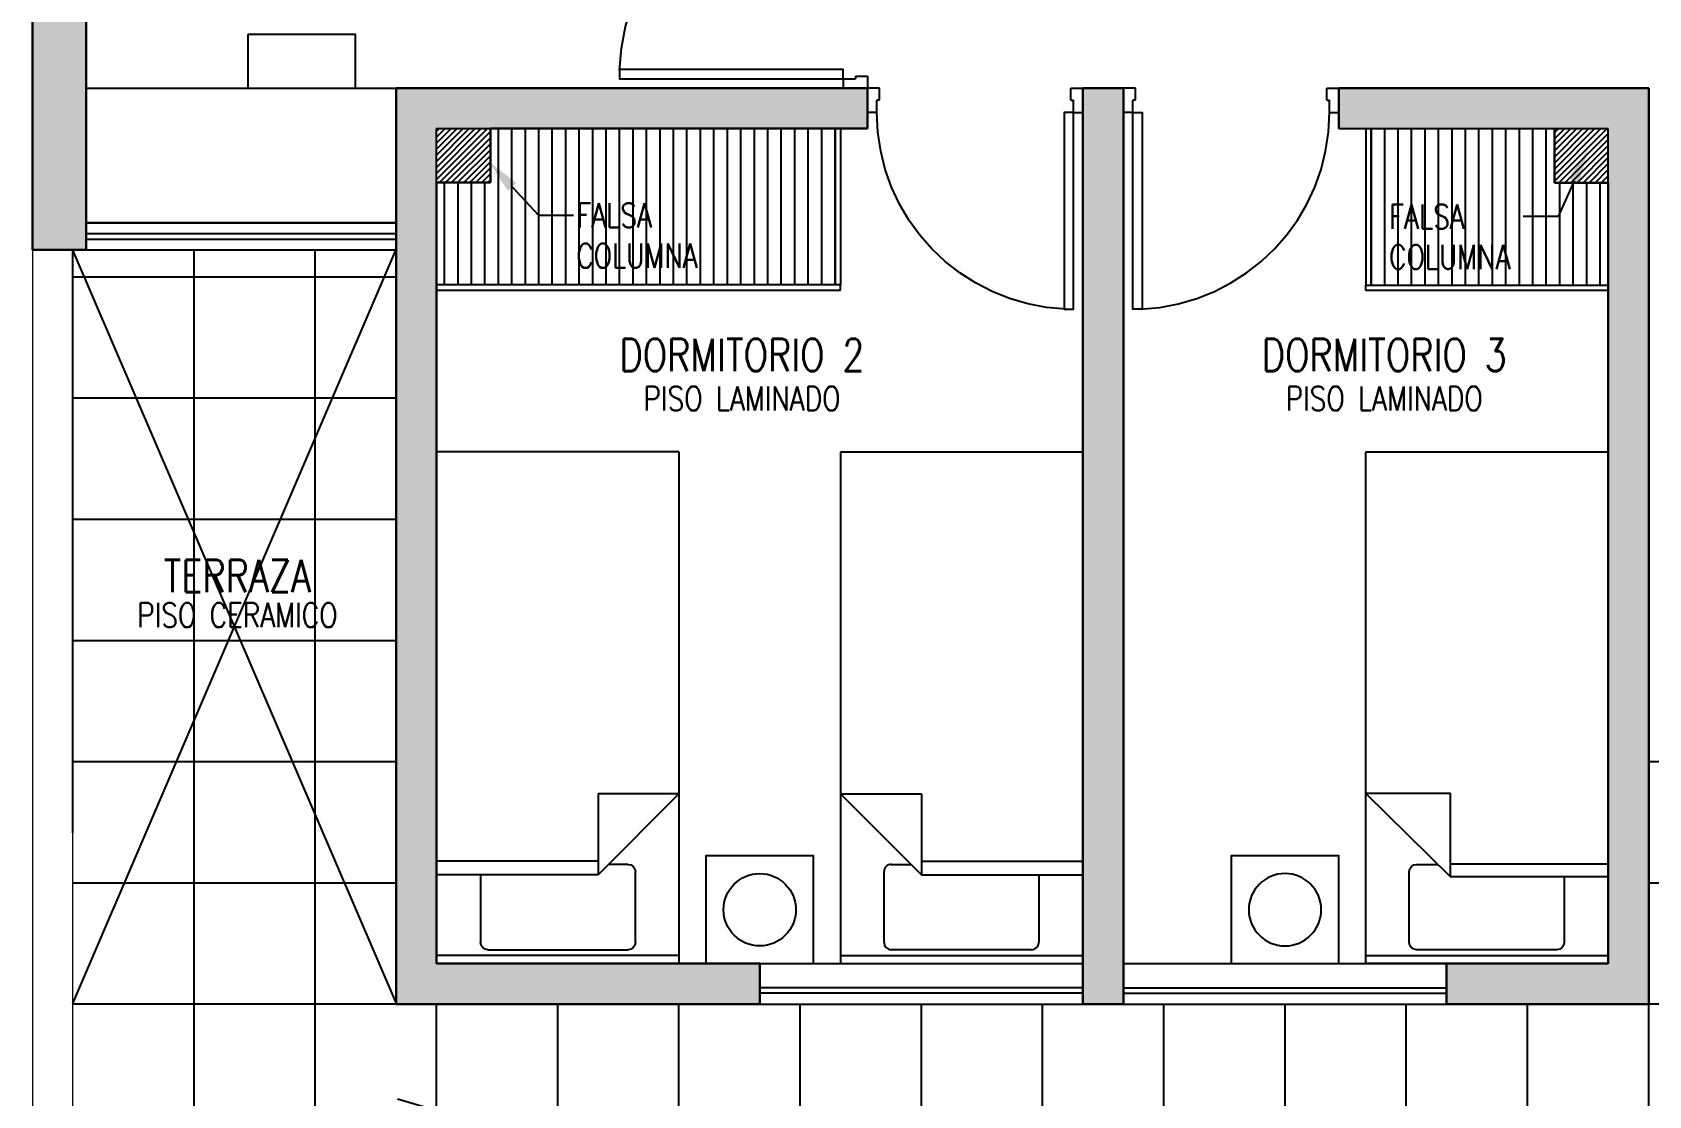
# Model space of a CAD drawing. Header units: millimetres. Extents: x 98 to 155, y -181 to 127.
# Drawn here: x 101.64 to 107.64, y 108.92 to 112.87 of the extents above; entities that cross this region are included whole.
import ezdxf
from ezdxf import colors
from ezdxf.entities.mleader import LeaderData, LeaderLine
from ezdxf.enums import TextEntityAlignment as Align
from ezdxf.math import Vec2, Vec3
from ezdxf.xclip import XClip

# ---------------------------------------------------------------- set-up
doc = ezdxf.new("R2010")
doc.units = ezdxf.units.MM
doc.header["$LTSCALE"] = 15
doc.header["$XCLIPFRAME"] = 2
for name, pattern in [('ACAD_ISO07W100', [3, 0, -3]), ('HIDDEN', [0.375, 0.25, -0.125]), ('HIDDEN2', [0.1875, 0.125, -0.0625]), ('X-REF_DP_Arquitectura$0$HIDDEN', [0.375, 0.25, -0.125])]:
    doc.linetypes.add(name, pattern=pattern)
doc.layers.get('0').update_dxf_attribs({"color": 250})
for name, color, linetype in [('A-HATCH', 250, 'Continuous'), ('A-MOBILIARIO', 250, 'Continuous'), ('A-MURO BAJO', 250, 'Continuous'), ('A-PROYECCIONES', 250, 'HIDDEN'), ('A-TEXTO-ACABADO PISO', 250, 'Continuous'), ('A_50_TextoAmbiente', 252, 'Continuous'), ('A_50_TextoIndicaciones', 250, 'Continuous'), ('A_50_Vigas', 250, 'X-REF_DP_Arquitectura$0$HIDDEN'), ('A_60_HatchEstructuras', 250, 'Continuous'), ('DLP_MOBILIARIO FIJO', 250, 'Continuous')]:
    doc.layers.add(name, color=color, linetype=linetype)
for name, color, linetype, lineweight in [('A-MURO ALTO', 250, 'Continuous', 20), ('A-MUROS', 252, 'Continuous', 30), ('A_20_Estructuras', 250, 'Continuous', 18)]:
    doc.layers.add(name, color=color, linetype=linetype, lineweight=lineweight)
doc.styles.add('R80', font='ARIALN.TTF', dxfattribs={"height": 2.03})
doc.styles.add('ROMANS', font='romans.shx', dxfattribs={"width": 0.8})

# ---------------------------------------------------------------- blocks, each defined once
blk = doc.blocks.new('A$C9f73720c')
at = {"layer": 'A-MURO ALTO'}
for p, q in [((27.8071, 137.0441), (22.0983, 138.322)), ((22.0656, 138.1756), (27.7743, 136.8977)), ((27.7743, 136.8977), (27.8071, 137.0441))]:
    blk.add_line(p, q, dxfattribs=at)
at = {"layer": 'A-PROYECCIONES'}
for p, q in [((19.8863, 128.211), (25.0419, 137.5093)), ((25.0419, 137.5093), (27.5122, 135.7267, 0)), ((27.7696, 136.8987, 0), (24.7798, 136.3383, 0))]:
    blk.add_line(p, q, dxfattribs=at)
at = {"style": 'R80'}
for height, rotation, p in [(0.09, 0.00902, (39.554, 141.0046, 0)), (0.09, 0.00902, (45.7984, 139.3226, 0)), (0.09, 0.00902, (50.4634, 135.3578, 0)), (0.09, 0.00902, (41.9784, 129.0436, 0)), (0.09, 0.00902, (37.8409, 128.6089, 0)), (0.09, 0.00902, (35.483, 116.3582, 0)), (0.09, 0.00902, (63.0395, 116.3253, 0)), (0.09, 0.00902, (38.5607, 113.6321, 0)), (0.09, 0.00902, (45.1292, 84.3757, 0)), (0.09, 0.00902, (43.9111, 83.9335, 0)), (0.09, 0.00902, (43.1485, 83.401, 0)), (0.09, 0.00902, (28.0067, 80.1071, 0)), (0.09, 0.00902, (44.3753, 79.9046, 0)), (0.09, 0.00902, (55.151, 79.2173, 0)), (0.09, 0.00902, (38.2608, 76.0049)), (0.09, 0.00902, (39.0036, 75.5558)), (0.09, 0.00902, (27.5137, 75.2133, 0)), (0.09, 0.00902, (27.5137, 75.2133, 0)), (0.09, 0.00902, (39.8519, 75.1543)), (0.09, 0.00902, (25.3599, 70.2709, 0)), (0.09, 0.00902, (32.1646, 69.192, 0)), (0.09, 0.00902, (32.1646, 69.192, 0)), (0.09, 0.00902, (26.9947, 68.6392, 0)), (0.09, 0.00902, (59.8504, 67.3859, 0)), (0.09, 0.00902, (24.839, 65.5107, 0)), (0.09, 0.00902, (24.839, 65.5107, 0)), (0.09, 0.00902, (33.5008, 60.261, 0)), (0.09, 0.00902, (33.5008, 60.261, 0)), (0.09, 347.39076, (17.1069, 59.2726, 0)), (0.09, 0.00902, (26.4708, 59.2035, 0)), (0.09, 0.00902, (26.4708, 59.2035, 0)), (0.09, 0.00902, (23.1216, 58.7685, 0)), (0.09, 0.00902, (23.1216, 58.7685, 0)), (0.09, 0.00902, (27.6632, 55.3959, 0)), (0.09, 0.00902, (27.6632, 55.3959, 0)), (0.09, 0.00902, (22.2239, 54.9818, 0)), (0.09, 0.00902, (22.2239, 54.9818, 0)), (0.09, 0.00902, (65.7174, 53.5803, 0)), (0.09, 0.00902, (38.377, 51.7166, 0)), (0.09, 0.00902, (38.377, 51.7166, 0)), (0.09, 0.00902, (21.0294, 51.3767, 0)), (0.09, 0.00902, (21.0294, 51.3767, 0)), (0.09, 0.00902, (29.4091, 50.8876, 0)), (0.09, 0.00902, (29.4091, 50.8876, 0)), (0.09, 0.00902, (22.5184, 48.0808, 0)), (0.09, 0.00902, (22.5184, 48.0808, 0)), (0.09, 0.00902, (32.8305, 47.9478, 0)), (0.09, 0.00902, (38.6414, 47.9238, 0)), (0.09, 1.55763, (45.5013, 47.0033, 0)), (0.09, 1.55763, (45.5013, 47.0033, 0)), (0.09, 1.55763, (42.9613, 45.8781, 0)), (0.09, 0.00902, (31.2252, 43.4352, 0)), (0.09, 0.00902, (31.2252, 43.4352, 0)), (0.09, 0.00902, (24.8291, 43.3056, 0)), (0.09, 0.00902, (24.8291, 43.3056, 0)), (0.09, 0.00902, (28.8684, 42.6092, 0)), (0.09, 0.00902, (28.8684, 42.6092, 0)), (0.09, 0.00902, (46.0815, 42.4048, 0)), (0.09, 0.00902, (19.0307, 42.0559, 0)), (0.09, 0.00902, (19.0307, 42.0559, 0)), (0.09, 0.00902, (70.9067, 41.0329, 0)), (0.09, 0.00902, (22.7765, 38.7407, 0)), (0.09, 0.00902, (22.7765, 38.7407, 0)), (0.09, 0.00902, (17.8952, 37.4624, 0)), (0.09, 0.00902, (17.8952, 37.4624, 0)), (0.09, 0.00902, (25.8226, 33.2142, 0)), (0.09, 0.00902, (21.5027, 31.2754, 0)), (0.1403, 0.00902, (43.0178, 29.8778, 0)), (0.09, 0.00902, (24.3978, 29.2659, 0)), (0.09, 0.00902, (49.7565, 29.0287, 0)), (0.09, 0.00902, (16.51, 28.4123, 0)), (0.09, 0.00902, (16.51, 28.4123, 0)), (0.09, 0.00902, (40.7946, 24.893, 0)), (0.09, 0.00902, (18.1268, 23.6374, 0)), (0.09, 0.00902, (20.346, 20.3291, 0)), (0.09, 0.00902, (38.3365, 19.4632, 0)), (0.09, 0.00902, (18.2869, 15.9828, 0)), (0.09, 0.00902, (36.6694, 12.5977, 0)), (0.09, 337.79984, (24.7536, 11.2334, 0)), (0.09, 0.00902, (33.5928, 10.3508, 0)), (0.09, 337.79984, (21.6109, 10.1247, 0)), (0.09, 337.79984, (16.5605, 9.5998, 0)), (0.09, 337.79984, (29.9414, 8.9534, 0)), (0.09, 337.79984, (31.6402, 7.9561, 0)), (0.09, 337.79984, (26.736, 7.7966, 0)), (0.09, 337.79984, (32.0288, 7.0232, 0)), (0.09, 0.00902, (16.5347, 5.5678, 0)), (0.09, 0.00902, (23.3239, 5.5763, 0)), (0.09, 0.00902, (34.4718, 3.6379, 0))]:
    blk.add_attdef('N.P.T.+0.00', text='', height=height, rotation=rotation, dxfattribs=at).set_placement(p, align=Align.MIDDLE_CENTER)
for p in [(49.9263, 138.2431, 0), (56.6904, 136.252, 0), (60.5336, 135.5237, 0), (42.6322, 135.1839), (58.3591, 133.6514, 0), (46.2516, 126.9171), (67.6439, 125.1529), (62.2762, 107.4327), (41.3341, 103.0918, 0), (58.4477, 100.4887, -0.2526), (35.1548, 97.8545, 0), (58.3053, 94.9071, 0), (31.2618, 93.9445, 0), (38.1161, 91.318), (54.6279, 88.218, 0), (17.9393, 86.8861, 0), (34.7444, 85.6148, 0), (54.6869, 83.8861, 0), (35.5048, 81.4636, 0), (34.6534, 76.9929, 0), (59.6668, 73.2509), (40.4113, 65.8421, 0), (43.5611, 65.2125, 0), (64.4681, 61.3857), (43.9111, 51.4927, 0), (32.9744, 51.0828, 0), (48.0327, 50.0735, 0), (69.3242, 50.0814, 0), (52.9599, 39.4701, 0), (74.4159, 35.7467, 0)]:
    blk.add_attdef('N.P.T.+0.00', text='', height=0.2109, dxfattribs=at).set_placement(p, align=Align.MIDDLE_CENTER)
blk = doc.blocks.new('ESTRUC_P1')
at = {"layer": 'A_60_HatchEstructuras'}
h = blk.add_hatch(color=256, dxfattribs=at)
h.dxf.hatch_style = 1
h.paths.add_polyline_path([(7.5001, -6.85), (4.65, -6.85), (4.65, -4.3), (4.5, -4.3), (4.5, -6.85), (1.75, -6.85), (1.75, -6.25), (1.6, -6.25), (1.6, -6.85), (-1.15, -6.85), (-1.15, -2.8), (-1.35, -2.8), (-1.35, -11.05), (-1.15, -11.05), (-1.15, -7), (1.6, -7), (1.6, -7.6), (1.75, -7.6), (1.75, -7), (4.5, -7), (4.5, -9.55), (4.65, -9.55), (4.65, -7), (7.5001, -7)])
h.paths.add_polyline_path([(3.3, -4.45), (3.75, -4.45), (3.75, -4.3), (1.6, -4.3), (1.6, -5.5), (1.7468, -5.5), (1.75, -5.5), (1.75, -4.45), (3.1, -4.45), (3.1, -6.05), (3.3, -6.05)], flags=17)
h.paths.add_polyline_path([(3.3, -7.8), (3.1, -7.8), (3.1, -9.4), (1.75, -9.4), (1.75, -8.35), (1.6, -8.35), (1.6, -9.55), (3.75, -9.55), (3.75, -9.4), (3.3, -9.4)], flags=17)
h = blk.add_hatch(color=256, dxfattribs=at)
h.dxf.hatch_style = 1
h.paths.add_polyline_path([(2.7, -10.45), (2.55, -10.45), (2.55, -13.85), (2.7, -13.85)])
h.paths.add_polyline_path([(1.75, -10.45), (0, -10.45), (0, -13.85), (1.35, -13.85), (1.35, -13.7), (0.15, -13.7), (0.15, -10.6), (1.75, -10.6)])
h.paths.add_polyline_path([(4.65, -10.45), (3.5, -10.45), (3.5, -10.6), (4.5, -10.6), (4.5, -13.7), (3.9, -13.7), (3.9, -13.85), (4.65, -13.85)])
at = {"layer": 'A_20_Estructuras'}
for points in [[(7.5001, -6.85), (4.65, -6.85), (4.65, -4.3), (4.5, -4.3), (4.5, -6.85), (1.75, -6.85), (1.75, -6.25), (1.6, -6.25), (1.6, -6.85), (-1.15, -6.85), (-1.15, -2.8), (-1.35, -2.8), (-1.35, -11.05), (-1.15, -11.05), (-1.15, -7), (1.6, -7), (1.6, -7.6), (1.75, -7.6), (1.75, -7), (4.5, -7), (4.5, -9.55), (4.65, -9.55), (4.65, -7), (7.5001, -7)], [(1.75, -10.45), (0, -10.45), (0, -13.85), (1.35, -13.85), (1.35, -13.7), (0.15, -13.7), (0.15, -10.6), (1.75, -10.6)], [(2.7, -10.45), (2.55, -10.45), (2.55, -13.85), (2.7, -13.85)], [(4.65, -10.45), (3.5, -10.45), (3.5, -10.6), (4.5, -10.6), (4.5, -13.7), (3.9, -13.7), (3.9, -13.85), (4.65, -13.85)]]:
    blk.add_lwpolyline(points, close=True, dxfattribs=at)
at = {"layer": 'A_50_Vigas'}
for p, q in [((-1.15, -11.05), (0, -11.05)), ((1.35, -13.85), (2.55, -13.85)), ((2.7, -13.85), (3.9, -13.85))]:
    blk.add_line(p, q, dxfattribs=at)
blk = doc.blocks.new('A$C77AB7FBD')
at = {"linetype": 'Continuous'}
for p, q in [((0, 0), (0, 1.9)), ((0.9, 1.9), (0, 1.9)), ((0.9, 1.87), (0, 1.87)), ((0.9, 0), (0.9, 1.9)), ((0.164, 1.57), (0.164, 1.8219)), ((0.1908, 1.8487), (0.7119, 1.8487)), ((0.7386, 1.8219), (0.7386, 1.5585)), ((0.6, 1.57), (0, 1.57)), ((0.6, 1.27), (0.6, 1.57)), ((0.9, 1.27), (0.6, 1.57)), ((0.6, 1.52), (0, 1.52)), ((0.7119, 1.5317), (0.6383, 1.5317)), ((0.9, 1.27), (0.6, 1.27)), ((0.9, 0), (0, 0))]:
    blk.add_line(p, q, dxfattribs=at)
for centre, start, end in [((0.1908, 1.8219), 90, 180), ((0.7119, 1.8219), 0, 90), ((0.7119, 1.5585), 270, 0)]:
    blk.add_arc(centre, 0.0267, start, end, dxfattribs=at)
blk = doc.blocks.new('A$C2EBA15F5')
blk.add_lwpolyline([(0, 0.4), (0, 0), (0.4, 0), (0.4, 0.4)], close=True)
blk.add_circle((0.2, 0.2), 0.1344)
blk = doc.blocks.new('CAMA PROYECCION')
for p, q in [((37.495, 40.6423, 0), (37.495, 38.771, 0)), ((38.3949, 40.6423, 0), (37.495, 40.6423, 0)), ((38.3949, 38.771, 0), (38.3949, 40.6423, 0)), ((38.0806, 39.3741, 0), (38.3949, 39.3741, 0)), ((38.3949, 39.3741, 0), (38.0806, 39.0644, 0)), ((38.0806, 39.0644, 0), (38.0806, 39.3741, 0)), ((38.0806, 39.1133, 0), (37.495, 39.1133, 0)), ((37.495, 39.0644, 0), (38.0806, 39.0644, 0)), ((37.659, 39.0644, 0), (37.659, 38.8203, 0)), ((38.2069, 39.1106, 0), (38.1275, 39.1106, 0)), ((38.2336, 38.8203, 0), (38.2336, 39.0838, 0)), ((37.495, 38.7423, 0), (37.495, 38.9974, 0)), ((38.3949, 38.7423, 0), (38.3949, 38.9974, 0)), ((37.495, 38.771, 0), (38.3949, 38.771, 0)), ((37.6857, 38.7936, 0), (38.2069, 38.7936, 0)), ((37.495, 38.7423, 0), (38.3949, 38.7423, 0))]:
    blk.add_line(p, q)
at = {"elevation": 0}
blk.add_lwpolyline([(38.495, 38.7423), (38.495, 39.1423), (38.895, 39.1423), (38.895, 38.7423)], close=True, dxfattribs=at)
blk.add_circle((38.695, 38.9423, 0), 0.1344)
for centre, start, end in [((38.2069, 39.0838, 0), 0, 90), ((37.6857, 38.8203, 0), 180, 270), ((38.2069, 38.8203, 0), 270, 0)]:
    blk.add_arc(centre, 0.0267, start, end)
blk = doc.blocks.new('*U144')
for p, q in [((0.01, 0.755), (0.01, 0.8)), ((0.1, 0.765), (0.1, 0.8)), ((0.055, 0.755), (0.01, 0.755)), ((0.1, 0.765), (0.055, 0.765)), ((0.055, 0.755), (0.055, 0.765)), ((0.055, 0.045), (0.01, 0.045)), ((0.01, 0.045), (0.01, 0)), ((0.055, 0.045), (0.055, 0.035)), ((0.1, 0.035), (0.055, 0.035)), ((0.1, 0.035), (0.1, 0))]:
    blk.add_line(p, q)
blk.add_lwpolyline([(0.83, 0.07), (0.83, 0.035), (0.1, 0.035), (0.1, 0.07)], close=True)
at = {"linetype": 'HIDDEN2'}
blk.add_arc((0.0996, 0.034), 0.731, 2.23015, 89.96723, dxfattribs=at)
blk = doc.blocks.new('*U145')
for p, q in [((0.01, 0.855), (0.01, 0.9)), ((0.055, 0.855), (0.01, 0.855)), ((0.1, 0.865), (0.055, 0.865)), ((0.055, 0.855), (0.055, 0.865)), ((0.1, 0.865), (0.1, 0.9)), ((0.055, 0.045), (0.01, 0.045)), ((0.01, 0.045), (0.01, 0)), ((0.055, 0.045), (0.055, 0.035)), ((0.1, 0.035), (0.055, 0.035)), ((0.1, 0.035), (0.1, 0))]:
    blk.add_line(p, q)
blk.add_lwpolyline([(0.93, 0.07), (0.93, 0.035), (0.1, 0.035), (0.1, 0.07)], close=True)
at = {"linetype": 'HIDDEN2'}
blk.add_arc((0.0995, 0.0339), 0.8311, 2.23015, 89.96723, dxfattribs=at)

msp = doc.modelspace()

# ---------------------------------------------------------------- hatches: boundary and pattern name
at = {"layer": 'A-HATCH'}
h = msp.add_hatch(dxfattribs=at)
h.set_pattern_fill('_USER', color=256, scale=0.45, angle=0.00187, double=1, pattern_type=0)
h.set_pattern_definition([(0.002, (107.6432, 109.26157), (-1.5e-05, 0.45), []), (90.002, (107.6432, 109.26157), (-0.45, -1.5e-05), [])])
h.paths.add_polyline_path([(111.9931, 109.2617), (111.9937, 106.4612), (101.7939, 106.4613), (101.7932, 112.0584), (102.9925, 112.0616), (102.9932, 109.2615), (107.6432, 109.2616), (107.6432, 110.3616), (110.3432, 110.3616), (110.3432, 109.2616)])

# ---------------------------------------------------------------- next in the draw order: block references
at = {"linetype": 'ACAD_ISO07W100', "ltscale": 5}
ref = msp.add_blockref('A$C9f73720c', (241.452, 114.8591), dxfattribs=dict(at, rotation=102.6156181418625))
XClip(ref).set_block_clipping_path([(22.1542253106, 140.4101169162), (10.3600901397, 87.7136669306), (29.6608346476, 83.3939150368), (41.4549698184, 136.0903650224)])

# ---------------------------------------------------------------- next in the draw order: hatches: boundary and pattern name
at = {"layer": 'A-HATCH'}
h = msp.add_hatch(dxfattribs=at)
h.set_pattern_fill('ANSI31', color=256, scale=0.005)
h.set_pattern_definition([(45, (45.032545, 111.52855), (-0.01122532, 0.01122532), [])])
h.paths.add_polyline_path([(103.1432, 112.3116), (103.3432, 112.3116), (103.3432, 112.5116), (103.1432, 112.5116)])
h = msp.add_hatch(dxfattribs=at)
h.set_pattern_fill('ANSI31', color=256, scale=0.005, angle=180)
h.set_pattern_definition([(225, (154.284173, 120.310569), (0.01122532, -0.01122532), [])])
h.paths.add_polyline_path([(107.4932, 112.3106), (107.2932, 112.3106), (107.2932, 112.5106), (107.4932, 112.5106)])
at = {"layer": 'DLP_MOBILIARIO FIJO'}
h = msp.add_hatch(dxfattribs=at)
h.set_pattern_fill('_USER', color=256, scale=0.05, angle=270, pattern_type=0)
h.set_pattern_definition([(270, (104.623205, 111.93157), (0.05, -9e-18), [])])
h.paths.add_polyline_path([(104.6232, 111.9316), (104.6232, 112.5116), (103.3432, 112.5116), (103.3432, 112.3116), (103.1432, 112.3116), (103.1432, 111.9316)])
h = msp.add_hatch(dxfattribs=at)
h.set_pattern_fill('_USER', color=256, scale=0.05, angle=450, pattern_type=0)
h.set_pattern_definition([(90, (106.613204, 111.93057), (-0.05, 2e-17), [])])
h.paths.add_polyline_path([(107.4932, 112.3106), (107.2932, 112.3106), (107.2932, 112.5106), (106.6132, 112.5106), (106.6132, 111.9306), (107.4932, 111.9306)])

# ---------------------------------------------------------------- next in the draw order: linework, layer by layer
at = {"layer": 'A-MOBILIARIO'}
for points in [[(102.4432, 112.8616), (102.4432, 112.6616), (102.8432, 112.6616), (102.8432, 112.8616)], [(102.9932, 112.6616), (102.9932, 112.1616), (101.8432, 112.1616), (101.8432, 112.6616)], [(102.9932, 112.6616), (102.9932, 112.1616), (101.8432, 112.1616), (101.8432, 112.6616)]]:
    msp.add_lwpolyline(points, close=True, dxfattribs=at)
at = {"layer": 'A-MURO BAJO'}
for p, q in [((101.8432, 112.1616), (102.9932, 112.1616)), ((101.8432, 112.0616), (102.9932, 112.0616)), ((104.3432, 109.4116), (105.5432, 109.4116)), ((105.6932, 109.4116), (106.8932, 109.4116)), ((104.3432, 109.2616), (105.5432, 109.2616)), ((105.6932, 109.2616), (106.8932, 109.2616))]:
    msp.add_line(p, q, dxfattribs=at)
at = {"layer": 'A-MUROS'}
for p, q in [((104.7432, 112.6616), (102.9932, 112.6616)), ((102.9932, 112.6616), (102.9932, 109.2616)), ((104.7432, 112.6616), (104.7432, 112.5116)), ((105.6932, 112.6616), (105.5432, 112.6616)), ((105.5432, 112.6616), (105.5432, 109.2616)), ((105.6932, 112.6616), (105.6932, 109.2616)), ((107.6432, 112.6616), (106.4932, 112.6616)), ((106.4932, 112.6616), (106.4932, 112.5116)), ((107.6432, 112.6616), (107.6432, 109.2616)), ((104.7432, 112.5116), (103.3432, 112.5116)), ((103.3432, 112.5116), (103.3432, 112.3116)), ((107.2932, 112.5106), (106.4932, 112.5116)), ((107.2932, 112.5106), (107.2932, 112.3106)), ((103.3432, 112.3116), (103.1432, 112.3116)), ((103.1432, 112.3116), (103.1432, 109.4116)), ((107.2932, 112.3106), (107.4932, 112.3106)), ((107.4932, 112.3106), (107.4932, 109.4116)), ((104.3432, 109.4116), (103.1432, 109.4116)), ((104.3432, 109.4116), (104.3432, 109.2616)), ((107.4932, 109.4116), (106.8932, 109.4116)), ((106.8932, 109.4116), (106.8932, 109.2616)), ((104.3432, 109.2616), (102.9932, 109.2616)), ((105.6932, 109.2616), (105.5432, 109.2616)), ((107.6432, 109.2616), (106.8932, 109.2616))]:
    msp.add_line(p, q, dxfattribs=at)
msp.add_lwpolyline([(104.5932, 116.2616), (101.8432, 116.2616), (101.8432, 120.3116), (101.6432, 120.3116), (101.6432, 112.0616), (101.8432, 112.0616), (101.8432, 116.1116), (104.5932, 116.1116)], dxfattribs=at)
at = {"layer": 'DLP_MOBILIARIO FIJO'}
for p, q in [((101.8432, 112.1216), (102.9932, 112.1216)), ((101.8432, 112.1016), (102.9932, 112.1016)), ((105.5432, 109.3216), (104.3432, 109.3216)), ((105.5432, 109.3016), (104.3432, 109.3016)), ((105.6932, 109.3216), (106.8932, 109.3216)), ((105.6932, 109.3016), (106.8932, 109.3016))]:
    msp.add_line(p, q, dxfattribs=at)
for points in [[(103.1432, 112.5116), (104.6232, 112.5116), (104.6232, 111.9316), (103.1432, 111.9316)], [(107.4932, 112.5106), (106.6132, 112.5106), (106.6132, 111.9306), (107.4932, 111.9306)]]:
    msp.add_lwpolyline(points, close=True, dxfattribs=at)
at = {"layer": 'DLP_MOBILIARIO FIJO', "elevation": 0}
for points in [[(104.6232, 112.5116), (104.6432, 112.5116), (104.6432, 111.9316), (104.6232, 111.9316)], [(106.6132, 112.5106), (106.5932, 112.5106), (106.5932, 111.9306), (106.6132, 111.9306)], [(104.6432, 111.9116), (104.6432, 111.9316), (103.1432, 111.9316), (103.1432, 111.9116)], [(106.5932, 111.9106), (106.5932, 111.9306), (107.4932, 111.9306), (107.4932, 111.9106)]]:
    msp.add_lwpolyline(points, close=True, dxfattribs=at)

# ---------------------------------------------------------------- next in the draw order: block references
msp.add_blockref('ESTRUC_P1', (102.9932, 123.1113))
at = {"layer": 'A-MOBILIARIO', "xscale": -1}
for name, p in [('*U145', (104.7532, 112.6616)), ('CAMA PROYECCION', (144.9882, 70.6693, 0))]:
    msp.add_blockref(name, p, dxfattribs=at)
for name, p, rotation in [('*U144', (105.5432, 112.6716), 90), ('A$C77AB7FBD', (103.1432, 111.3116), 180)]:
    msp.add_blockref(name, p, dxfattribs=dict(at, rotation=rotation))
at = {"layer": 'A-MOBILIARIO'}
for name, p, rotation in [('*U144', (105.6932, 112.6716), 270), ('A$C77AB7FBD', (105.5432, 111.3116), 180)]:
    msp.add_blockref(name, p, dxfattribs=dict(at, rotation=rotation))
at = {"layer": 'A-MOBILIARIO', "extrusion": (0, 0, -1), "xscale": -1, "zscale": -1, "rotation": 180}
msp.add_blockref('A$C2EBA15F5', (-104.5432, 109.8116), dxfattribs=at)

# ---------------------------------------------------------------- next in the draw order: texts
at = {"layer": 'A-TEXTO-ACABADO PISO', "char_height": 0.09, "attachment_point": 2, "rotation": 0.00002, "style": 'ROMANS'}
for s, insert in [('PISO LAMINADO', (104.2774, 111.5547)), ('PISO LAMINADO', (106.6614, 111.5547)), ('PISO CERAMICO', (102.4043, 110.7506, 0))]:
    msp.add_mtext_dynamic_manual_height_columns(s, width=1.20225, gutter_width=12.5, heights=[0], dxfattribs=dict(at, insert=insert))
at = {"layer": 'A_50_TextoAmbiente', "style": 'ROMANS', "width": 0.8}
for s, p in [('DORMITORIO 2', (104.2773, 111.6116)), ('DORMITORIO 3', (106.6616, 111.6116)), ('TERRAZA', (102.404, 110.7912))]:
    msp.add_text(s, height=0.12, dxfattribs=at).set_placement(p, align=Align.CENTER)

# ---------------------------------------------------------------- next in the draw order: leaders
at = {"layer": 'A_50_TextoIndicaciones'}
ml = msp.add_multileader_mtext('Standard', dxfattribs=at)
ml.set_content('FALSA COLUMNA', color=256, style='ROMANS')
ml.set_leader_properties(color=7)
ml.build(insert=Vec2(0, 0))
ml.multileader.update_dxf_attribs({"dogleg_length": 1.3073, "arrow_head_size": 0.13, "scale": 0.1})
ctx = ml.context
ctx.base_point, ctx.scale, ctx.char_height, ctx.arrow_head_size, ctx.landing_gap_size, ctx.plane_origin = Vec3(103.6526, 112.1897), 0.1, 0.09, 0.13, 0.01, Vec3(103.438, 111.2063)
notes = []
notes.append((ctx, [(0, (1, 1, 0), (103.5218, 112.1897), (1, 0), 0.1307, [(0, [(103.3358, 112.3907)], 0, [])])]))
ctx.mtext.insert, ctx.mtext.width, ctx.mtext.defined_height, ctx.mtext.flow_direction = Vec3(103.6626, 112.2347), 0.532149, 0.5349, 5
ml = msp.add_multileader_mtext('Standard', dxfattribs=at)
ml.set_content('FALSA COLUMNA', color=256, style='ROMANS')
ml.set_leader_properties(color=7)
ml.build(insert=Vec2(0, 0))
ml.multileader.update_dxf_attribs({"dogleg_length": 1.3073, "arrow_head_size": 0.13, "scale": 0.1})
ctx = ml.context
ctx.base_point, ctx.scale, ctx.char_height, ctx.arrow_head_size, ctx.landing_gap_size, ctx.plane_origin = Vec3(106.6698, 112.185), 0.1, 0.09, 0.13, 0.01, Vec3(106.4552, 111.2016)
notes.append((ctx, [(1, (1, 1, 0), (107.3074, 112.185), (-1, 0), 0.1307, [(0, [(107.4185, 112.437)], 0, [])])]))
ctx.mtext.insert, ctx.mtext.width, ctx.mtext.defined_height, ctx.mtext.flow_direction = Vec3(106.6798, 112.23), 0.532149, 0.5349, 5
for ctx, leaders in notes:
    for number, flags, end, landing, length, lines in leaders:
        leader = LeaderData()
        leader.index, (leader.has_last_leader_line, leader.has_dogleg_vector, leader.attachment_direction) = number, flags
        leader.last_leader_point, leader.dogleg_vector, leader.dogleg_length = Vec3(end), Vec3(landing), length
        for number, points, colour, breaks in lines:
            line = LeaderLine()
            line.index, line.vertices, line.color, line.breaks = number, Vec3.list(points), colors.encode_raw_color(colour), breaks
            leader.lines.append(line)
        ctx.leaders.append(leader)

doc.saveas('drawing.dxf')
